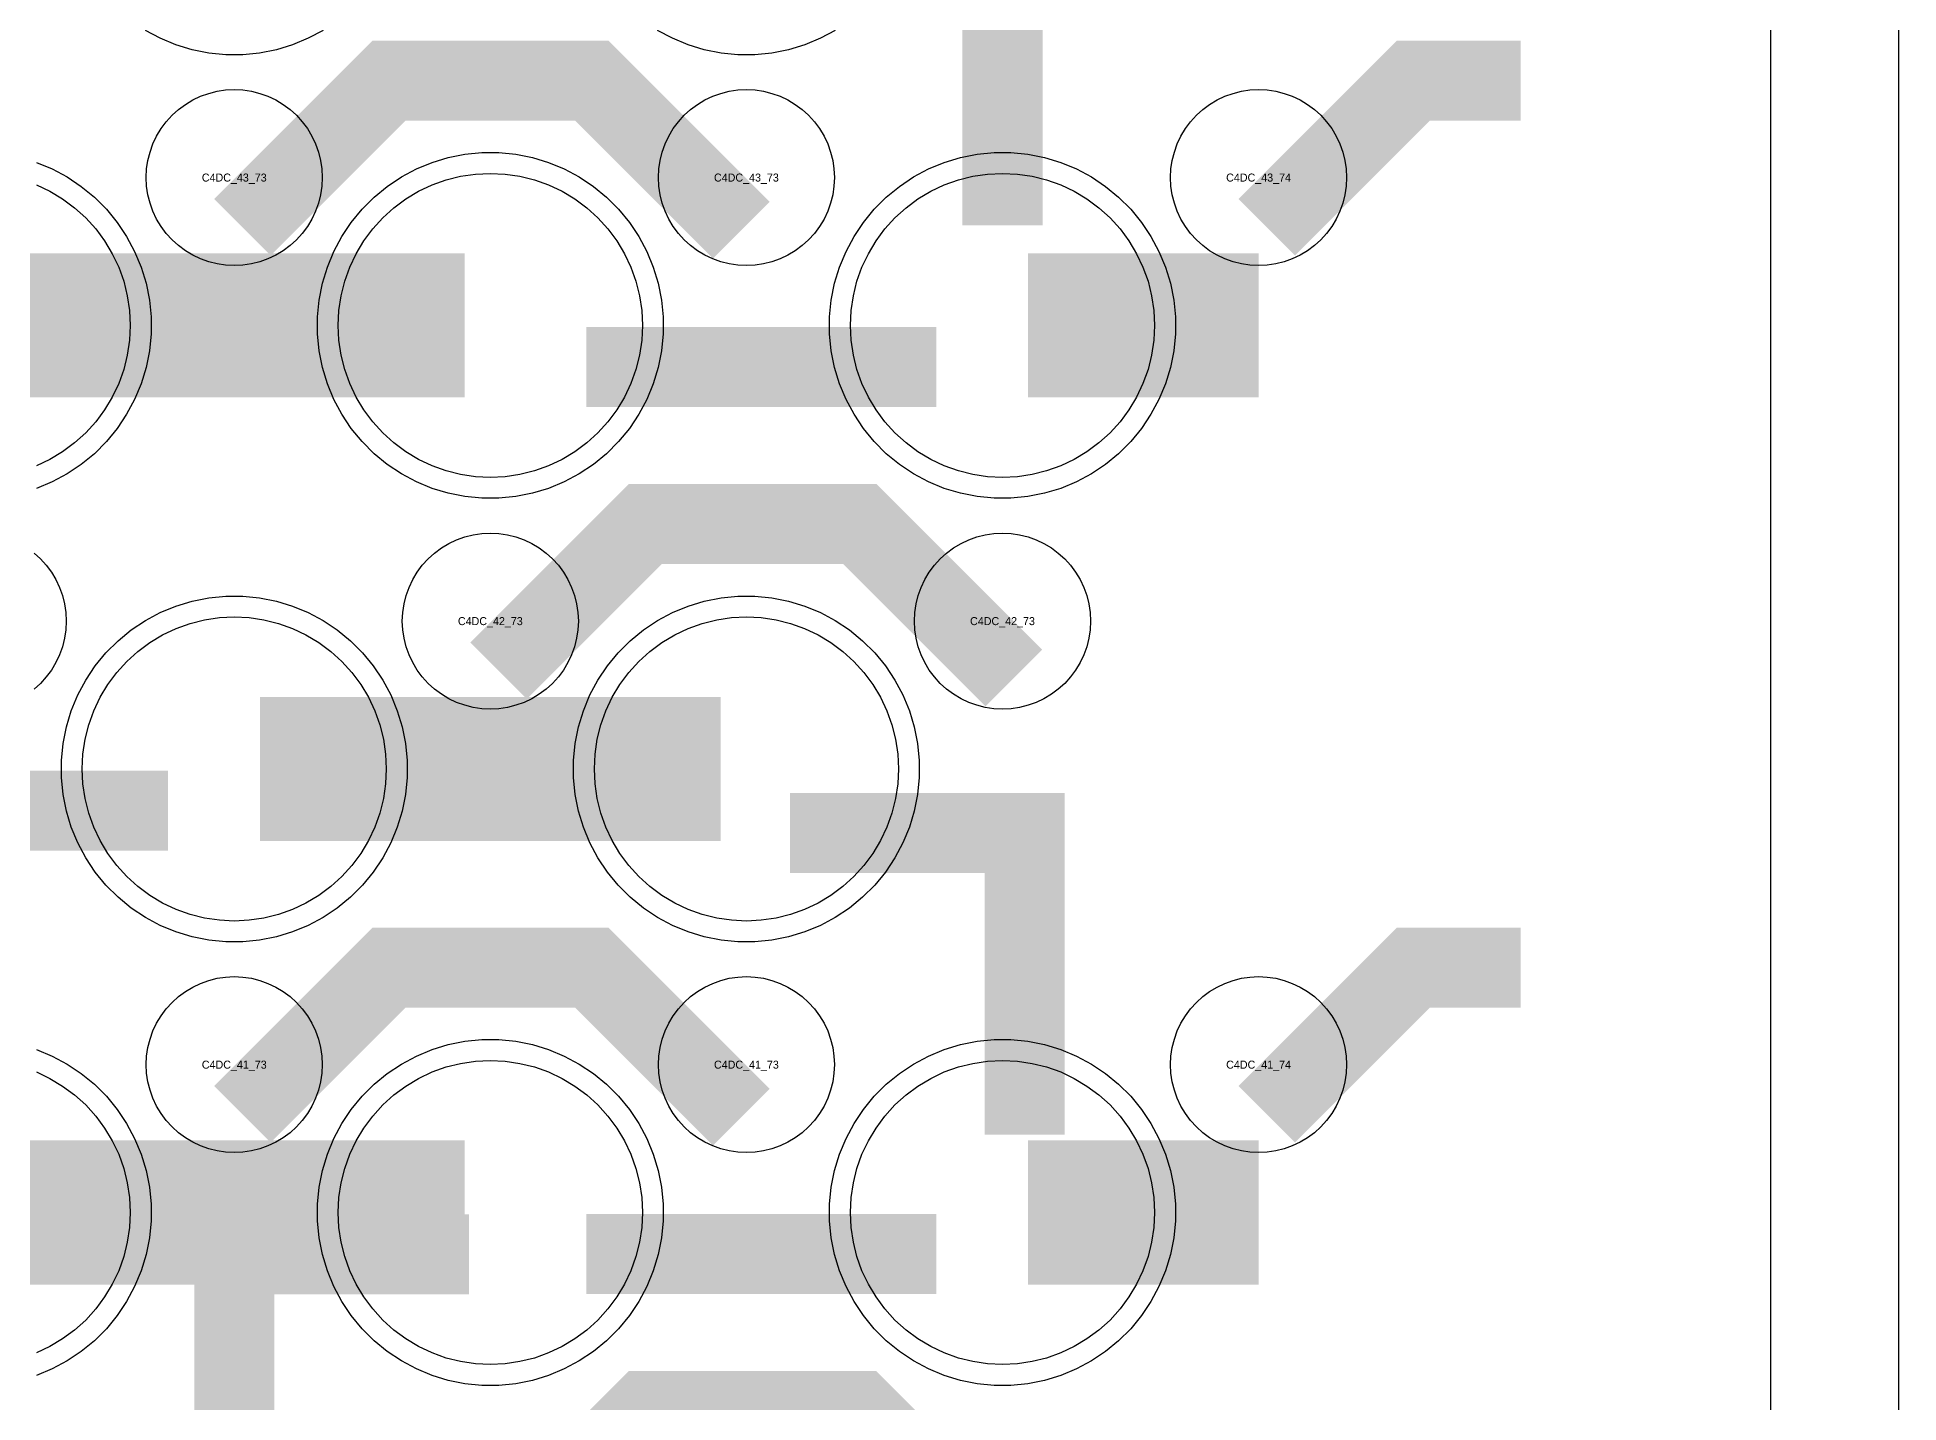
# Model space of a CAD drawing. Extents: x -11880 to 11880, y -14992 to 14992.
# Drawn here: x 11298 to 11880, y -9218 to -8791 of the extents above; entities that cross this region are included whole.
import ezdxf
from ezdxf.enums import TextEntityAlignment as Align

# ---------------------------------------------------------------- set-up
doc = ezdxf.new("R2010")
doc.units = 0
doc.header["$MEASUREMENT"] = 0
for name, color, linetype in [('GDS_775_DT_237', 138, 'CONTINUOUS'), ('OUTLINE', 30, 'CONTINUOUS'), ('RDL1_FS', 34, 'CONTINUOUS'), ('RDL_BS', 160, 'CONTINUOUS')]:
    doc.layers.add(name, color=color, linetype=linetype)

msp = doc.modelspace()

# ---------------------------------------------------------------- linework, layer by layer
at = {"layer": 'OUTLINE'}
for points in [[(-11880, -14992.5), (11880, -14992.5), (11880, 14992.5), (-11880, 14992.5)], [(-11840, -14952.5), (11840, -14952.5), (11840, 14952.5), (-11840, 14952.5)]]:
    msp.add_lwpolyline(points, close=True, dxfattribs=at)
at = {"layer": 'RDL1_FS', "color": 241, "true_color": 0xf7abae}
for points in [[(11298.181, -8837.418), (11302.395, -8839.41), (11306.395, -8841.808), (11310.14, -8844.586), (11313.594, -8847.716), (11316.724, -8851.17), (11319.502, -8854.915), (11321.9, -8858.915), (11323.892, -8863.129), (11325.464, -8867.519), (11326.596, -8872.042), (11327.28, -8876.653), (11327.509, -8881.31), (11327.28, -8885.967), (11326.596, -8890.578), (11325.464, -8895.101), (11323.892, -8899.491), (11321.9, -8903.705), (11319.502, -8907.705), (11316.724, -8911.45), (11313.594, -8914.904), (11310.14, -8918.034), (11306.395, -8920.812), (11302.395, -8923.21), (11298.181, -8925.202)], [(11298.181, -9114.543), (11302.395, -9116.535), (11306.395, -9118.933), (11310.14, -9121.711), (11313.594, -9124.841), (11316.724, -9128.295), (11319.502, -9132.04), (11321.9, -9136.04), (11323.892, -9140.254), (11325.464, -9144.644), (11326.596, -9149.167), (11327.28, -9153.778), (11327.509, -9158.435), (11327.28, -9163.092), (11326.596, -9167.703), (11325.464, -9172.226), (11323.892, -9176.616), (11321.9, -9180.83), (11319.502, -9184.83), (11316.724, -9188.575), (11313.594, -9192.029), (11310.14, -9195.159), (11306.395, -9197.937), (11302.395, -9200.335), (11298.181, -9202.327)]]:
    msp.add_lwpolyline(points, dxfattribs=at)
for points in [[(11440, -8928.819), (11435.343, -8928.59), (11430.732, -8927.906), (11426.209, -8926.774), (11421.819, -8925.202), (11417.605, -8923.21), (11413.605, -8920.812), (11409.86, -8918.034), (11406.406, -8914.904), (11403.276, -8911.45), (11400.498, -8907.705), (11398.1, -8903.705), (11396.108, -8899.491), (11394.536, -8895.101), (11393.404, -8890.578), (11392.72, -8885.967), (11392.491, -8881.31), (11392.72, -8876.653), (11393.404, -8872.042), (11394.536, -8867.519), (11396.108, -8863.129), (11398.1, -8858.915), (11400.498, -8854.915), (11403.276, -8851.17), (11406.406, -8847.716), (11409.86, -8844.586), (11413.605, -8841.808), (11417.605, -8839.41), (11421.819, -8837.418), (11426.209, -8835.846), (11430.732, -8834.714), (11435.343, -8834.03), (11440, -8833.801), (11444.657, -8834.03), (11449.268, -8834.714), (11453.791, -8835.846), (11458.181, -8837.418), (11462.395, -8839.41), (11466.395, -8841.808), (11470.14, -8844.586), (11473.594, -8847.716), (11476.724, -8851.17), (11479.502, -8854.915), (11481.9, -8858.915), (11483.892, -8863.129), (11485.464, -8867.519), (11486.596, -8872.042), (11487.28, -8876.653), (11487.509, -8881.31), (11487.28, -8885.967), (11486.596, -8890.578), (11485.464, -8895.101), (11483.892, -8899.491), (11481.9, -8903.705), (11479.502, -8907.705), (11476.724, -8911.45), (11473.594, -8914.904), (11470.14, -8918.034), (11466.395, -8920.812), (11462.395, -8923.21), (11458.181, -8925.202), (11453.791, -8926.774), (11449.268, -8927.906), (11444.657, -8928.59)], [(11600, -8928.819), (11595.343, -8928.59), (11590.732, -8927.906), (11586.209, -8926.774), (11581.819, -8925.202), (11577.605, -8923.21), (11573.605, -8920.812), (11569.86, -8918.034), (11566.406, -8914.904), (11563.276, -8911.45), (11560.498, -8907.705), (11558.1, -8903.705), (11556.108, -8899.491), (11554.536, -8895.101), (11553.404, -8890.578), (11552.72, -8885.967), (11552.491, -8881.31), (11552.72, -8876.653), (11553.404, -8872.042), (11554.536, -8867.519), (11556.108, -8863.129), (11558.1, -8858.915), (11560.498, -8854.915), (11563.276, -8851.17), (11566.406, -8847.716), (11569.86, -8844.586), (11573.605, -8841.808), (11577.605, -8839.41), (11581.819, -8837.418), (11586.209, -8835.846), (11590.732, -8834.714), (11595.343, -8834.03), (11600, -8833.801), (11604.657, -8834.03), (11609.268, -8834.714), (11613.791, -8835.846), (11618.181, -8837.418), (11622.395, -8839.41), (11626.395, -8841.808), (11630.14, -8844.586), (11633.594, -8847.716), (11636.724, -8851.17), (11639.502, -8854.915), (11641.9, -8858.915), (11643.892, -8863.129), (11645.464, -8867.519), (11646.596, -8872.042), (11647.28, -8876.653), (11647.509, -8881.31), (11647.28, -8885.967), (11646.596, -8890.578), (11645.464, -8895.101), (11643.892, -8899.491), (11641.9, -8903.705), (11639.502, -8907.705), (11636.724, -8911.45), (11633.594, -8914.904), (11630.14, -8918.034), (11626.395, -8920.812), (11622.395, -8923.21), (11618.181, -8925.202), (11613.791, -8926.774), (11609.268, -8927.906), (11604.657, -8928.59)], [(11360, -9067.384), (11355.343, -9067.155), (11350.732, -9066.471), (11346.209, -9065.339), (11341.819, -9063.767), (11337.605, -9061.775), (11333.605, -9059.377), (11329.86, -9056.599), (11326.406, -9053.469), (11323.276, -9050.015), (11320.498, -9046.27), (11318.1, -9042.27), (11316.108, -9038.056), (11314.536, -9033.666), (11313.404, -9029.143), (11312.72, -9024.532), (11312.491, -9019.875), (11312.72, -9015.218), (11313.404, -9010.607), (11314.536, -9006.084), (11316.108, -9001.694), (11318.1, -8997.48), (11320.498, -8993.48), (11323.276, -8989.735), (11326.406, -8986.281), (11329.86, -8983.151), (11333.605, -8980.373), (11337.605, -8977.975), (11341.819, -8975.983), (11346.209, -8974.411), (11350.732, -8973.279), (11355.343, -8972.595), (11360, -8972.366), (11364.657, -8972.595), (11369.268, -8973.279), (11373.791, -8974.411), (11378.181, -8975.983), (11382.395, -8977.975), (11386.395, -8980.373), (11390.14, -8983.151), (11393.594, -8986.281), (11396.724, -8989.735), (11399.502, -8993.48), (11401.9, -8997.48), (11403.892, -9001.694), (11405.464, -9006.084), (11406.596, -9010.607), (11407.28, -9015.218), (11407.509, -9019.875), (11407.28, -9024.532), (11406.596, -9029.143), (11405.464, -9033.666), (11403.892, -9038.056), (11401.9, -9042.27), (11399.502, -9046.27), (11396.724, -9050.015), (11393.594, -9053.469), (11390.14, -9056.599), (11386.395, -9059.377), (11382.395, -9061.775), (11378.181, -9063.767), (11373.791, -9065.339), (11369.268, -9066.471), (11364.657, -9067.155)], [(11520, -9067.384), (11515.343, -9067.155), (11510.732, -9066.471), (11506.209, -9065.339), (11501.819, -9063.767), (11497.605, -9061.775), (11493.605, -9059.377), (11489.86, -9056.599), (11486.406, -9053.469), (11483.276, -9050.015), (11480.498, -9046.27), (11478.1, -9042.27), (11476.108, -9038.056), (11474.536, -9033.666), (11473.404, -9029.143), (11472.72, -9024.532), (11472.491, -9019.875), (11472.72, -9015.218), (11473.404, -9010.607), (11474.536, -9006.084), (11476.108, -9001.694), (11478.1, -8997.48), (11480.498, -8993.48), (11483.276, -8989.735), (11486.406, -8986.281), (11489.86, -8983.151), (11493.605, -8980.373), (11497.605, -8977.975), (11501.819, -8975.983), (11506.209, -8974.411), (11510.732, -8973.279), (11515.343, -8972.595), (11520, -8972.366), (11524.657, -8972.595), (11529.268, -8973.279), (11533.791, -8974.411), (11538.181, -8975.983), (11542.395, -8977.975), (11546.395, -8980.373), (11550.14, -8983.151), (11553.594, -8986.281), (11556.724, -8989.735), (11559.502, -8993.48), (11561.9, -8997.48), (11563.892, -9001.694), (11565.464, -9006.084), (11566.596, -9010.607), (11567.28, -9015.218), (11567.509, -9019.875), (11567.28, -9024.532), (11566.596, -9029.143), (11565.464, -9033.666), (11563.892, -9038.056), (11561.9, -9042.27), (11559.502, -9046.27), (11556.724, -9050.015), (11553.594, -9053.469), (11550.14, -9056.599), (11546.395, -9059.377), (11542.395, -9061.775), (11538.181, -9063.767), (11533.791, -9065.339), (11529.268, -9066.471), (11524.657, -9067.155)], [(11440, -9205.944), (11435.343, -9205.715), (11430.732, -9205.031), (11426.209, -9203.899), (11421.819, -9202.327), (11417.605, -9200.335), (11413.605, -9197.937), (11409.86, -9195.159), (11406.406, -9192.029), (11403.276, -9188.575), (11400.498, -9184.83), (11398.1, -9180.83), (11396.108, -9176.616), (11394.536, -9172.226), (11393.404, -9167.703), (11392.72, -9163.092), (11392.491, -9158.435), (11392.72, -9153.778), (11393.404, -9149.167), (11394.536, -9144.644), (11396.108, -9140.254), (11398.1, -9136.04), (11400.498, -9132.04), (11403.276, -9128.295), (11406.406, -9124.841), (11409.86, -9121.711), (11413.605, -9118.933), (11417.605, -9116.535), (11421.819, -9114.543), (11426.209, -9112.971), (11430.732, -9111.839), (11435.343, -9111.155), (11440, -9110.926), (11444.657, -9111.155), (11449.268, -9111.839), (11453.791, -9112.971), (11458.181, -9114.543), (11462.395, -9116.535), (11466.395, -9118.933), (11470.14, -9121.711), (11473.594, -9124.841), (11476.724, -9128.295), (11479.502, -9132.04), (11481.9, -9136.04), (11483.892, -9140.254), (11485.464, -9144.644), (11486.596, -9149.167), (11487.28, -9153.778), (11487.509, -9158.435), (11487.28, -9163.092), (11486.596, -9167.703), (11485.464, -9172.226), (11483.892, -9176.616), (11481.9, -9180.83), (11479.502, -9184.83), (11476.724, -9188.575), (11473.594, -9192.029), (11470.14, -9195.159), (11466.395, -9197.937), (11462.395, -9200.335), (11458.181, -9202.327), (11453.791, -9203.899), (11449.268, -9205.031), (11444.657, -9205.715)], [(11600, -9205.944), (11595.343, -9205.715), (11590.732, -9205.031), (11586.209, -9203.899), (11581.819, -9202.327), (11577.605, -9200.335), (11573.605, -9197.937), (11569.86, -9195.159), (11566.406, -9192.029), (11563.276, -9188.575), (11560.498, -9184.83), (11558.1, -9180.83), (11556.108, -9176.616), (11554.536, -9172.226), (11553.404, -9167.703), (11552.72, -9163.092), (11552.491, -9158.435), (11552.72, -9153.778), (11553.404, -9149.167), (11554.536, -9144.644), (11556.108, -9140.254), (11558.1, -9136.04), (11560.498, -9132.04), (11563.276, -9128.295), (11566.406, -9124.841), (11569.86, -9121.711), (11573.605, -9118.933), (11577.605, -9116.535), (11581.819, -9114.543), (11586.209, -9112.971), (11590.732, -9111.839), (11595.343, -9111.155), (11600, -9110.926), (11604.657, -9111.155), (11609.268, -9111.839), (11613.791, -9112.971), (11618.181, -9114.543), (11622.395, -9116.535), (11626.395, -9118.933), (11630.14, -9121.711), (11633.594, -9124.841), (11636.724, -9128.295), (11639.502, -9132.04), (11641.9, -9136.04), (11643.892, -9140.254), (11645.464, -9144.644), (11646.596, -9149.167), (11647.28, -9153.778), (11647.509, -9158.435), (11647.28, -9163.092), (11646.596, -9167.703), (11645.464, -9172.226), (11643.892, -9176.616), (11641.9, -9180.83), (11639.502, -9184.83), (11636.724, -9188.575), (11633.594, -9192.029), (11630.14, -9195.159), (11626.395, -9197.937), (11622.395, -9200.335), (11618.181, -9202.327), (11613.791, -9203.899), (11609.268, -9205.031), (11604.657, -9205.715)]]:
    msp.add_lwpolyline(points, close=True, dxfattribs=at)
for points in [[(11288.002, -8881.31, 45, 45, 0), (11360.002, -8881.31, 45, 45, 0)], [(11360.002, -8881.31, 45, 45, 0), (11432.002, -8881.31, 45, 45, 0)], [(11608.002, -8881.31, 45, 45, 0), (11680.002, -8881.31, 45, 45, 0)], [(11368.002, -9019.875, 45, 45, 0), (11440.002, -9019.875, 45, 45, 0)], [(11440.002, -9019.875, 45, 45, 0), (11512.002, -9019.875, 45, 45, 0)], [(11288.002, -9158.435, 45, 45, 0), (11360.002, -9158.435, 45, 45, 0)], [(11360.002, -9158.435, 45, 45, 0), (11432.002, -9158.435, 45, 45, 0)], [(11608.002, -9158.435, 45, 45, 0), (11680.002, -9158.435, 45, 45, 0)]]:
    msp.add_lwpolyline(points, format="xyseb", dxfattribs=at)
at = {"layer": 'RDL_BS', "color": 241, "true_color": 0xf7abae}
for points in [[(11600, -8850.045, 25, 25, 0), (11600, -8743.268, 25, 25, 0)], [(11600, -8850.045, 25, 25, 0), (11600, -8743.268, 25, 25, 0)], [(11470.016, -8894.323, 25, 25, 0), (11579.281, -8894.323, 25, 25, 0)], [(11606.951, -9134.124, 25, 25, 0), (11606.951, -9027.347, 25, 25, 0)], [(11606.951, -9134.124, 25, 25, 0), (11606.951, -9027.347, 25, 25, 0)], [(11230.016, -9032.888, 25, 25, 0), (11339.281, -9032.888, 25, 25, 0)], [(11619.451, -9039.847, 25, 25, 0), (11533.618, -9039.847, 25, 25, 0)], [(11619.451, -9039.847, 25, 25, 0), (11554.784, -9039.847, 25, 25, 0)], [(11360, -9265.735, 25, 25, 0), (11360, -9158.958, 25, 25, 0)], [(11360, -9265.735, 25, 25, 0), (11360, -9158.958, 25, 25, 0)], [(11347.5, -9171.458, 25, 25, 0), (11412.167, -9171.458, 25, 25, 0)], [(11347.5, -9171.458, 25, 25, 0), (11433.333, -9171.458, 25, 25, 0)], [(11470.016, -9171.448, 25, 25, 0), (11579.281, -9171.448, 25, 25, 0)]]:
    msp.add_lwpolyline(points, format="xyseb", dxfattribs=at)
for points in [[(11387.777, -8789.128), (11383.115, -8791.62), (11378.205, -8793.651), (11373.165, -8795.182), (11367.938, -8796.228), (11362.644, -8796.745), (11357.356, -8796.745), (11352.062, -8796.228), (11346.835, -8795.182), (11341.795, -8793.651), (11336.885, -8791.62), (11332.223, -8789.128)], [(11547.777, -8789.128), (11543.115, -8791.62), (11538.205, -8793.651), (11533.165, -8795.182), (11527.938, -8796.228), (11522.644, -8796.745), (11517.356, -8796.745), (11512.062, -8796.228), (11506.835, -8795.182), (11501.795, -8793.651), (11496.885, -8791.62), (11492.223, -8789.128)], [(11298.205, -8830.404), (11303.115, -8832.435), (11307.777, -8834.927), (11312.191, -8837.874), (11316.292, -8841.236), (11320.074, -8845.018), (11323.436, -8849.119), (11326.383, -8853.533), (11328.875, -8858.195), (11330.906, -8863.105), (11332.437, -8868.145), (11333.483, -8873.372), (11334, -8878.666), (11334, -8883.954), (11333.483, -8889.248), (11332.437, -8894.475), (11330.906, -8899.515), (11328.875, -8904.425), (11326.383, -8909.087), (11323.436, -8913.501), (11320.074, -8917.602), (11316.292, -8921.384), (11312.191, -8924.746), (11307.777, -8927.693), (11303.115, -8930.185), (11298.205, -8932.216)], [(11298.205, -9107.529), (11303.115, -9109.56), (11307.777, -9112.052), (11312.191, -9114.999), (11316.292, -9118.361), (11320.074, -9122.143), (11323.436, -9126.244), (11326.383, -9130.658), (11328.875, -9135.32), (11330.906, -9140.23), (11332.437, -9145.27), (11333.483, -9150.497), (11334, -9155.791), (11334, -9161.079), (11333.483, -9166.373), (11332.437, -9171.6), (11330.906, -9176.64), (11328.875, -9181.55), (11326.383, -9186.212), (11323.436, -9190.626), (11320.074, -9194.727), (11316.292, -9198.509), (11312.191, -9201.871), (11307.777, -9204.818), (11303.115, -9207.31), (11298.205, -9209.341)]]:
    msp.add_lwpolyline(points, dxfattribs=at)
at = {"layer": 'RDL_BS'}
for points in [[(11362.562, -8850.624, 25, 25, 0), (11408.377, -8804.809, 25, 25, 0), (11441.93, -8804.809, 25, 25, 0)], [(11518.401, -8851.523, 25, 25, 0), (11471.687, -8804.809, 25, 25, 0), (11441.929, -8804.809, 25, 25, 0)], [(11682.562, -8850.624, 25, 25, 0), (11728.377, -8804.809, 25, 25, 0), (11761.93, -8804.809, 25, 25, 0)], [(11442.562, -8989.189, 25, 25, 0), (11488.377, -8943.374, 25, 25, 0), (11521.93, -8943.374, 25, 25, 0)], [(11603.555, -8991.494, 25, 25, 0), (11555.435, -8943.374, 25, 25, 0), (11521.838, -8943.374, 25, 25, 0)], [(11362.562, -9127.749, 25, 25, 0), (11408.377, -9081.934, 25, 25, 0), (11441.93, -9081.934, 25, 25, 0)], [(11518.401, -9128.648, 25, 25, 0), (11471.687, -9081.934, 25, 25, 0), (11441.929, -9081.934, 25, 25, 0)], [(11682.562, -9127.749, 25, 25, 0), (11728.377, -9081.934, 25, 25, 0), (11761.93, -9081.934, 25, 25, 0)], [(11442.562, -9266.314, 25, 25, 0), (11488.377, -9220.499, 25, 25, 0), (11521.93, -9220.499, 25, 25, 0)], [(11603.555, -9268.619, 25, 25, 0), (11555.435, -9220.499, 25, 25, 0), (11521.838, -9220.499, 25, 25, 0)]]:
    msp.add_lwpolyline(points, format="xyseb", dxfattribs=at)
for points in [[(11360, -8862.616), (11357.307, -8862.484), (11354.635, -8862.088), (11352.016, -8861.431), (11349.481, -8860.524), (11347.044, -8859.372), (11344.72, -8857.979), (11342.557, -8856.376), (11340.558, -8854.564), (11338.746, -8852.565), (11337.143, -8850.402), (11335.75, -8848.078), (11334.598, -8845.641), (11333.691, -8843.106), (11333.034, -8840.487), (11332.638, -8837.815), (11332.506, -8835.122), (11332.638, -8832.429), (11333.034, -8829.757), (11333.691, -8827.138), (11334.598, -8824.603), (11335.75, -8822.166), (11337.143, -8819.842), (11338.746, -8817.679), (11340.558, -8815.68), (11342.557, -8813.868), (11344.72, -8812.265), (11347.044, -8810.872), (11349.481, -8809.72), (11352.016, -8808.813), (11354.635, -8808.156), (11357.307, -8807.76), (11360, -8807.628), (11362.693, -8807.76), (11365.365, -8808.156), (11367.984, -8808.813), (11370.519, -8809.72), (11372.956, -8810.872), (11375.28, -8812.265), (11377.443, -8813.868), (11379.442, -8815.68), (11381.254, -8817.679), (11382.857, -8819.842), (11384.25, -8822.166), (11385.402, -8824.603), (11386.309, -8827.138), (11386.966, -8829.757), (11387.362, -8832.429), (11387.494, -8835.122), (11387.362, -8837.815), (11386.966, -8840.487), (11386.309, -8843.106), (11385.402, -8845.641), (11384.25, -8848.078), (11382.857, -8850.402), (11381.254, -8852.565), (11379.442, -8854.564), (11377.443, -8856.376), (11375.28, -8857.979), (11372.956, -8859.372), (11370.519, -8860.524), (11367.984, -8861.431), (11365.365, -8862.088), (11362.693, -8862.484)], [(11520, -8862.616), (11517.307, -8862.484), (11514.635, -8862.088), (11512.016, -8861.431), (11509.481, -8860.524), (11507.044, -8859.372), (11504.72, -8857.979), (11502.557, -8856.376), (11500.558, -8854.564), (11498.746, -8852.565), (11497.143, -8850.402), (11495.75, -8848.078), (11494.598, -8845.641), (11493.691, -8843.106), (11493.034, -8840.487), (11492.638, -8837.815), (11492.506, -8835.122), (11492.638, -8832.429), (11493.034, -8829.757), (11493.691, -8827.138), (11494.598, -8824.603), (11495.75, -8822.166), (11497.143, -8819.842), (11498.746, -8817.679), (11500.558, -8815.68), (11502.557, -8813.868), (11504.72, -8812.265), (11507.044, -8810.872), (11509.481, -8809.72), (11512.016, -8808.813), (11514.635, -8808.156), (11517.307, -8807.76), (11520, -8807.628), (11522.693, -8807.76), (11525.365, -8808.156), (11527.984, -8808.813), (11530.519, -8809.72), (11532.956, -8810.872), (11535.28, -8812.265), (11537.443, -8813.868), (11539.442, -8815.68), (11541.254, -8817.679), (11542.857, -8819.842), (11544.25, -8822.166), (11545.402, -8824.603), (11546.309, -8827.138), (11546.966, -8829.757), (11547.362, -8832.429), (11547.494, -8835.122), (11547.362, -8837.815), (11546.966, -8840.487), (11546.309, -8843.106), (11545.402, -8845.641), (11544.25, -8848.078), (11542.857, -8850.402), (11541.254, -8852.565), (11539.442, -8854.564), (11537.443, -8856.376), (11535.28, -8857.979), (11532.956, -8859.372), (11530.519, -8860.524), (11527.984, -8861.431), (11525.365, -8862.088), (11522.693, -8862.484)], [(11680, -8862.616), (11677.307, -8862.484), (11674.635, -8862.088), (11672.016, -8861.431), (11669.481, -8860.524), (11667.044, -8859.372), (11664.72, -8857.979), (11662.557, -8856.376), (11660.558, -8854.564), (11658.746, -8852.565), (11657.143, -8850.402), (11655.75, -8848.078), (11654.598, -8845.641), (11653.691, -8843.106), (11653.034, -8840.487), (11652.638, -8837.815), (11652.506, -8835.122), (11652.638, -8832.429), (11653.034, -8829.757), (11653.691, -8827.138), (11654.598, -8824.603), (11655.75, -8822.166), (11657.143, -8819.842), (11658.746, -8817.679), (11660.558, -8815.68), (11662.557, -8813.868), (11664.72, -8812.265), (11667.044, -8810.872), (11669.481, -8809.72), (11672.016, -8808.813), (11674.635, -8808.156), (11677.307, -8807.76), (11680, -8807.628), (11682.693, -8807.76), (11685.365, -8808.156), (11687.984, -8808.813), (11690.519, -8809.72), (11692.956, -8810.872), (11695.28, -8812.265), (11697.443, -8813.868), (11699.442, -8815.68), (11701.254, -8817.679), (11702.857, -8819.842), (11704.25, -8822.166), (11705.402, -8824.603), (11706.309, -8827.138), (11706.966, -8829.757), (11707.362, -8832.429), (11707.494, -8835.122), (11707.362, -8837.815), (11706.966, -8840.487), (11706.309, -8843.106), (11705.402, -8845.641), (11704.25, -8848.078), (11702.857, -8850.402), (11701.254, -8852.565), (11699.442, -8854.564), (11697.443, -8856.376), (11695.28, -8857.979), (11692.956, -8859.372), (11690.519, -8860.524), (11687.984, -8861.431), (11685.365, -8862.088), (11682.693, -8862.484)], [(11440, -9001.181), (11437.307, -9001.049), (11434.635, -9000.653), (11432.016, -8999.996), (11429.481, -8999.089), (11427.044, -8997.937), (11424.72, -8996.544), (11422.557, -8994.941), (11420.558, -8993.129), (11418.746, -8991.13), (11417.143, -8988.967), (11415.75, -8986.643), (11414.598, -8984.206), (11413.691, -8981.671), (11413.034, -8979.052), (11412.638, -8976.38), (11412.506, -8973.687), (11412.638, -8970.994), (11413.034, -8968.322), (11413.691, -8965.703), (11414.598, -8963.168), (11415.75, -8960.731), (11417.143, -8958.407), (11418.746, -8956.244), (11420.558, -8954.245), (11422.557, -8952.433), (11424.72, -8950.83), (11427.044, -8949.437), (11429.481, -8948.285), (11432.016, -8947.378), (11434.635, -8946.721), (11437.307, -8946.325), (11440, -8946.193), (11442.693, -8946.325), (11445.365, -8946.721), (11447.984, -8947.378), (11450.519, -8948.285), (11452.956, -8949.437), (11455.28, -8950.83), (11457.443, -8952.433), (11459.442, -8954.245), (11461.254, -8956.244), (11462.857, -8958.407), (11464.25, -8960.731), (11465.402, -8963.168), (11466.309, -8965.703), (11466.966, -8968.322), (11467.362, -8970.994), (11467.494, -8973.687), (11467.362, -8976.38), (11466.966, -8979.052), (11466.309, -8981.671), (11465.402, -8984.206), (11464.25, -8986.643), (11462.857, -8988.967), (11461.254, -8991.13), (11459.442, -8993.129), (11457.443, -8994.941), (11455.28, -8996.544), (11452.956, -8997.937), (11450.519, -8999.089), (11447.984, -8999.996), (11445.365, -9000.653), (11442.693, -9001.049)], [(11600, -9001.181), (11597.307, -9001.049), (11594.635, -9000.653), (11592.016, -8999.996), (11589.481, -8999.089), (11587.044, -8997.937), (11584.72, -8996.544), (11582.557, -8994.941), (11580.558, -8993.129), (11578.746, -8991.13), (11577.143, -8988.967), (11575.75, -8986.643), (11574.598, -8984.206), (11573.691, -8981.671), (11573.034, -8979.052), (11572.638, -8976.38), (11572.506, -8973.687), (11572.638, -8970.994), (11573.034, -8968.322), (11573.691, -8965.703), (11574.598, -8963.168), (11575.75, -8960.731), (11577.143, -8958.407), (11578.746, -8956.244), (11580.558, -8954.245), (11582.557, -8952.433), (11584.72, -8950.83), (11587.044, -8949.437), (11589.481, -8948.285), (11592.016, -8947.378), (11594.635, -8946.721), (11597.307, -8946.325), (11600, -8946.193), (11602.693, -8946.325), (11605.365, -8946.721), (11607.984, -8947.378), (11610.519, -8948.285), (11612.956, -8949.437), (11615.28, -8950.83), (11617.443, -8952.433), (11619.442, -8954.245), (11621.254, -8956.244), (11622.857, -8958.407), (11624.25, -8960.731), (11625.402, -8963.168), (11626.309, -8965.703), (11626.966, -8968.322), (11627.362, -8970.994), (11627.494, -8973.687), (11627.362, -8976.38), (11626.966, -8979.052), (11626.309, -8981.671), (11625.402, -8984.206), (11624.25, -8986.643), (11622.857, -8988.967), (11621.254, -8991.13), (11619.442, -8993.129), (11617.443, -8994.941), (11615.28, -8996.544), (11612.956, -8997.937), (11610.519, -8999.089), (11607.984, -8999.996), (11605.365, -9000.653), (11602.693, -9001.049)], [(11360, -9139.741), (11357.307, -9139.609), (11354.635, -9139.213), (11352.016, -9138.556), (11349.481, -9137.649), (11347.044, -9136.497), (11344.72, -9135.104), (11342.557, -9133.501), (11340.558, -9131.689), (11338.746, -9129.69), (11337.143, -9127.527), (11335.75, -9125.203), (11334.598, -9122.766), (11333.691, -9120.231), (11333.034, -9117.612), (11332.638, -9114.94), (11332.506, -9112.247), (11332.638, -9109.554), (11333.034, -9106.882), (11333.691, -9104.263), (11334.598, -9101.728), (11335.75, -9099.291), (11337.143, -9096.967), (11338.746, -9094.804), (11340.558, -9092.805), (11342.557, -9090.993), (11344.72, -9089.39), (11347.044, -9087.997), (11349.481, -9086.845), (11352.016, -9085.938), (11354.635, -9085.281), (11357.307, -9084.885), (11360, -9084.753), (11362.693, -9084.885), (11365.365, -9085.281), (11367.984, -9085.938), (11370.519, -9086.845), (11372.956, -9087.997), (11375.28, -9089.39), (11377.443, -9090.993), (11379.442, -9092.805), (11381.254, -9094.804), (11382.857, -9096.967), (11384.25, -9099.291), (11385.402, -9101.728), (11386.309, -9104.263), (11386.966, -9106.882), (11387.362, -9109.554), (11387.494, -9112.247), (11387.362, -9114.94), (11386.966, -9117.612), (11386.309, -9120.231), (11385.402, -9122.766), (11384.25, -9125.203), (11382.857, -9127.527), (11381.254, -9129.69), (11379.442, -9131.689), (11377.443, -9133.501), (11375.28, -9135.104), (11372.956, -9136.497), (11370.519, -9137.649), (11367.984, -9138.556), (11365.365, -9139.213), (11362.693, -9139.609)], [(11520, -9139.741), (11517.307, -9139.609), (11514.635, -9139.213), (11512.016, -9138.556), (11509.481, -9137.649), (11507.044, -9136.497), (11504.72, -9135.104), (11502.557, -9133.501), (11500.558, -9131.689), (11498.746, -9129.69), (11497.143, -9127.527), (11495.75, -9125.203), (11494.598, -9122.766), (11493.691, -9120.231), (11493.034, -9117.612), (11492.638, -9114.94), (11492.506, -9112.247), (11492.638, -9109.554), (11493.034, -9106.882), (11493.691, -9104.263), (11494.598, -9101.728), (11495.75, -9099.291), (11497.143, -9096.967), (11498.746, -9094.804), (11500.558, -9092.805), (11502.557, -9090.993), (11504.72, -9089.39), (11507.044, -9087.997), (11509.481, -9086.845), (11512.016, -9085.938), (11514.635, -9085.281), (11517.307, -9084.885), (11520, -9084.753), (11522.693, -9084.885), (11525.365, -9085.281), (11527.984, -9085.938), (11530.519, -9086.845), (11532.956, -9087.997), (11535.28, -9089.39), (11537.443, -9090.993), (11539.442, -9092.805), (11541.254, -9094.804), (11542.857, -9096.967), (11544.25, -9099.291), (11545.402, -9101.728), (11546.309, -9104.263), (11546.966, -9106.882), (11547.362, -9109.554), (11547.494, -9112.247), (11547.362, -9114.94), (11546.966, -9117.612), (11546.309, -9120.231), (11545.402, -9122.766), (11544.25, -9125.203), (11542.857, -9127.527), (11541.254, -9129.69), (11539.442, -9131.689), (11537.443, -9133.501), (11535.28, -9135.104), (11532.956, -9136.497), (11530.519, -9137.649), (11527.984, -9138.556), (11525.365, -9139.213), (11522.693, -9139.609)], [(11680, -9139.741), (11677.307, -9139.609), (11674.635, -9139.213), (11672.016, -9138.556), (11669.481, -9137.649), (11667.044, -9136.497), (11664.72, -9135.104), (11662.557, -9133.501), (11660.558, -9131.689), (11658.746, -9129.69), (11657.143, -9127.527), (11655.75, -9125.203), (11654.598, -9122.766), (11653.691, -9120.231), (11653.034, -9117.612), (11652.638, -9114.94), (11652.506, -9112.247), (11652.638, -9109.554), (11653.034, -9106.882), (11653.691, -9104.263), (11654.598, -9101.728), (11655.75, -9099.291), (11657.143, -9096.967), (11658.746, -9094.804), (11660.558, -9092.805), (11662.557, -9090.993), (11664.72, -9089.39), (11667.044, -9087.997), (11669.481, -9086.845), (11672.016, -9085.938), (11674.635, -9085.281), (11677.307, -9084.885), (11680, -9084.753), (11682.693, -9084.885), (11685.365, -9085.281), (11687.984, -9085.938), (11690.519, -9086.845), (11692.956, -9087.997), (11695.28, -9089.39), (11697.443, -9090.993), (11699.442, -9092.805), (11701.254, -9094.804), (11702.857, -9096.967), (11704.25, -9099.291), (11705.402, -9101.728), (11706.309, -9104.263), (11706.966, -9106.882), (11707.362, -9109.554), (11707.494, -9112.247), (11707.362, -9114.94), (11706.966, -9117.612), (11706.309, -9120.231), (11705.402, -9122.766), (11704.25, -9125.203), (11702.857, -9127.527), (11701.254, -9129.69), (11699.442, -9131.689), (11697.443, -9133.501), (11695.28, -9135.104), (11692.956, -9136.497), (11690.519, -9137.649), (11687.984, -9138.556), (11685.365, -9139.213), (11682.693, -9139.609)]]:
    msp.add_lwpolyline(points, close=True, dxfattribs=at)
at = {"layer": 'RDL_BS', "color": 241, "true_color": 0xf7abae}
for points in [[(11437.356, -8935.31), (11432.062, -8934.793), (11426.835, -8933.747), (11421.795, -8932.216), (11416.885, -8930.185), (11412.223, -8927.693), (11407.809, -8924.746), (11403.708, -8921.384), (11399.926, -8917.602), (11396.564, -8913.501), (11393.617, -8909.087), (11391.125, -8904.425), (11389.094, -8899.515), (11387.563, -8894.475), (11386.517, -8889.248), (11386, -8883.954), (11386, -8878.666), (11386.517, -8873.372), (11387.563, -8868.145), (11389.094, -8863.105), (11391.125, -8858.195), (11393.617, -8853.533), (11396.564, -8849.119), (11399.926, -8845.018), (11403.708, -8841.236), (11407.809, -8837.874), (11412.223, -8834.927), (11416.885, -8832.435), (11421.795, -8830.404), (11426.835, -8828.873), (11432.062, -8827.827), (11437.356, -8827.31), (11442.644, -8827.31), (11447.938, -8827.827), (11453.165, -8828.873), (11458.205, -8830.404), (11463.115, -8832.435), (11467.777, -8834.927), (11472.191, -8837.874), (11476.292, -8841.236), (11480.074, -8845.018), (11483.436, -8849.119), (11486.383, -8853.533), (11488.875, -8858.195), (11490.906, -8863.105), (11492.437, -8868.145), (11493.483, -8873.372), (11494, -8878.666), (11494, -8883.954), (11493.483, -8889.248), (11492.437, -8894.475), (11490.906, -8899.515), (11488.875, -8904.425), (11486.383, -8909.087), (11483.436, -8913.501), (11480.074, -8917.602), (11476.292, -8921.384), (11472.191, -8924.746), (11467.777, -8927.693), (11463.115, -8930.185), (11458.205, -8932.216), (11453.165, -8933.747), (11447.938, -8934.793), (11442.644, -8935.31)], [(11597.356, -8935.31), (11592.062, -8934.793), (11586.835, -8933.747), (11581.795, -8932.216), (11576.885, -8930.185), (11572.223, -8927.693), (11567.809, -8924.746), (11563.708, -8921.384), (11559.926, -8917.602), (11556.564, -8913.501), (11553.617, -8909.087), (11551.125, -8904.425), (11549.094, -8899.515), (11547.563, -8894.475), (11546.517, -8889.248), (11546, -8883.954), (11546, -8878.666), (11546.517, -8873.372), (11547.563, -8868.145), (11549.094, -8863.105), (11551.125, -8858.195), (11553.617, -8853.533), (11556.564, -8849.119), (11559.926, -8845.018), (11563.708, -8841.236), (11567.809, -8837.874), (11572.223, -8834.927), (11576.885, -8832.435), (11581.795, -8830.404), (11586.835, -8828.873), (11592.062, -8827.827), (11597.356, -8827.31), (11602.644, -8827.31), (11607.938, -8827.827), (11613.165, -8828.873), (11618.205, -8830.404), (11623.115, -8832.435), (11627.777, -8834.927), (11632.191, -8837.874), (11636.292, -8841.236), (11640.074, -8845.018), (11643.436, -8849.119), (11646.383, -8853.533), (11648.875, -8858.195), (11650.906, -8863.105), (11652.437, -8868.145), (11653.483, -8873.372), (11654, -8878.666), (11654, -8883.954), (11653.483, -8889.248), (11652.437, -8894.475), (11650.906, -8899.515), (11648.875, -8904.425), (11646.383, -8909.087), (11643.436, -8913.501), (11640.074, -8917.602), (11636.292, -8921.384), (11632.191, -8924.746), (11627.777, -8927.693), (11623.115, -8930.185), (11618.205, -8932.216), (11613.165, -8933.747), (11607.938, -8934.793), (11602.644, -8935.31)], [(11357.356, -9073.875), (11352.062, -9073.358), (11346.835, -9072.312), (11341.795, -9070.781), (11336.885, -9068.75), (11332.223, -9066.258), (11327.809, -9063.311), (11323.708, -9059.949), (11319.926, -9056.167), (11316.564, -9052.066), (11313.617, -9047.652), (11311.125, -9042.99), (11309.094, -9038.08), (11307.563, -9033.04), (11306.517, -9027.813), (11306, -9022.519), (11306, -9017.231), (11306.517, -9011.937), (11307.563, -9006.71), (11309.094, -9001.67), (11311.125, -8996.76), (11313.617, -8992.098), (11316.564, -8987.684), (11319.926, -8983.583), (11323.708, -8979.801), (11327.809, -8976.439), (11332.223, -8973.492), (11336.885, -8971), (11341.795, -8968.969), (11346.835, -8967.438), (11352.062, -8966.392), (11357.356, -8965.875), (11362.644, -8965.875), (11367.938, -8966.392), (11373.165, -8967.438), (11378.205, -8968.969), (11383.115, -8971), (11387.777, -8973.492), (11392.191, -8976.439), (11396.292, -8979.801), (11400.074, -8983.583), (11403.436, -8987.684), (11406.383, -8992.098), (11408.875, -8996.76), (11410.906, -9001.67), (11412.437, -9006.71), (11413.483, -9011.937), (11414, -9017.231), (11414, -9022.519), (11413.483, -9027.813), (11412.437, -9033.04), (11410.906, -9038.08), (11408.875, -9042.99), (11406.383, -9047.652), (11403.436, -9052.066), (11400.074, -9056.167), (11396.292, -9059.949), (11392.191, -9063.311), (11387.777, -9066.258), (11383.115, -9068.75), (11378.205, -9070.781), (11373.165, -9072.312), (11367.938, -9073.358), (11362.644, -9073.875)], [(11517.356, -9073.875), (11512.062, -9073.358), (11506.835, -9072.312), (11501.795, -9070.781), (11496.885, -9068.75), (11492.223, -9066.258), (11487.809, -9063.311), (11483.708, -9059.949), (11479.926, -9056.167), (11476.564, -9052.066), (11473.617, -9047.652), (11471.125, -9042.99), (11469.094, -9038.08), (11467.563, -9033.04), (11466.517, -9027.813), (11466, -9022.519), (11466, -9017.231), (11466.517, -9011.937), (11467.563, -9006.71), (11469.094, -9001.67), (11471.125, -8996.76), (11473.617, -8992.098), (11476.564, -8987.684), (11479.926, -8983.583), (11483.708, -8979.801), (11487.809, -8976.439), (11492.223, -8973.492), (11496.885, -8971), (11501.795, -8968.969), (11506.835, -8967.438), (11512.062, -8966.392), (11517.356, -8965.875), (11522.644, -8965.875), (11527.938, -8966.392), (11533.165, -8967.438), (11538.205, -8968.969), (11543.115, -8971), (11547.777, -8973.492), (11552.191, -8976.439), (11556.292, -8979.801), (11560.074, -8983.583), (11563.436, -8987.684), (11566.383, -8992.098), (11568.875, -8996.76), (11570.906, -9001.67), (11572.437, -9006.71), (11573.483, -9011.937), (11574, -9017.231), (11574, -9022.519), (11573.483, -9027.813), (11572.437, -9033.04), (11570.906, -9038.08), (11568.875, -9042.99), (11566.383, -9047.652), (11563.436, -9052.066), (11560.074, -9056.167), (11556.292, -9059.949), (11552.191, -9063.311), (11547.777, -9066.258), (11543.115, -9068.75), (11538.205, -9070.781), (11533.165, -9072.312), (11527.938, -9073.358), (11522.644, -9073.875)], [(11437.356, -9212.435), (11432.062, -9211.918), (11426.835, -9210.872), (11421.795, -9209.341), (11416.885, -9207.31), (11412.223, -9204.818), (11407.809, -9201.871), (11403.708, -9198.509), (11399.926, -9194.727), (11396.564, -9190.626), (11393.617, -9186.212), (11391.125, -9181.55), (11389.094, -9176.64), (11387.563, -9171.6), (11386.517, -9166.373), (11386, -9161.079), (11386, -9155.791), (11386.517, -9150.497), (11387.563, -9145.27), (11389.094, -9140.23), (11391.125, -9135.32), (11393.617, -9130.658), (11396.564, -9126.244), (11399.926, -9122.143), (11403.708, -9118.361), (11407.809, -9114.999), (11412.223, -9112.052), (11416.885, -9109.56), (11421.795, -9107.529), (11426.835, -9105.998), (11432.062, -9104.952), (11437.356, -9104.435), (11442.644, -9104.435), (11447.938, -9104.952), (11453.165, -9105.998), (11458.205, -9107.529), (11463.115, -9109.56), (11467.777, -9112.052), (11472.191, -9114.999), (11476.292, -9118.361), (11480.074, -9122.143), (11483.436, -9126.244), (11486.383, -9130.658), (11488.875, -9135.32), (11490.906, -9140.23), (11492.437, -9145.27), (11493.483, -9150.497), (11494, -9155.791), (11494, -9161.079), (11493.483, -9166.373), (11492.437, -9171.6), (11490.906, -9176.64), (11488.875, -9181.55), (11486.383, -9186.212), (11483.436, -9190.626), (11480.074, -9194.727), (11476.292, -9198.509), (11472.191, -9201.871), (11467.777, -9204.818), (11463.115, -9207.31), (11458.205, -9209.341), (11453.165, -9210.872), (11447.938, -9211.918), (11442.644, -9212.435)], [(11597.356, -9212.435), (11592.062, -9211.918), (11586.835, -9210.872), (11581.795, -9209.341), (11576.885, -9207.31), (11572.223, -9204.818), (11567.809, -9201.871), (11563.708, -9198.509), (11559.926, -9194.727), (11556.564, -9190.626), (11553.617, -9186.212), (11551.125, -9181.55), (11549.094, -9176.64), (11547.563, -9171.6), (11546.517, -9166.373), (11546, -9161.079), (11546, -9155.791), (11546.517, -9150.497), (11547.563, -9145.27), (11549.094, -9140.23), (11551.125, -9135.32), (11553.617, -9130.658), (11556.564, -9126.244), (11559.926, -9122.143), (11563.708, -9118.361), (11567.809, -9114.999), (11572.223, -9112.052), (11576.885, -9109.56), (11581.795, -9107.529), (11586.835, -9105.998), (11592.062, -9104.952), (11597.356, -9104.435), (11602.644, -9104.435), (11607.938, -9104.952), (11613.165, -9105.998), (11618.205, -9107.529), (11623.115, -9109.56), (11627.777, -9112.052), (11632.191, -9114.999), (11636.292, -9118.361), (11640.074, -9122.143), (11643.436, -9126.244), (11646.383, -9130.658), (11648.875, -9135.32), (11650.906, -9140.23), (11652.437, -9145.27), (11653.483, -9150.497), (11654, -9155.791), (11654, -9161.079), (11653.483, -9166.373), (11652.437, -9171.6), (11650.906, -9176.64), (11648.875, -9181.55), (11646.383, -9186.212), (11643.436, -9190.626), (11640.074, -9194.727), (11636.292, -9198.509), (11632.191, -9201.871), (11627.777, -9204.818), (11623.115, -9207.31), (11618.205, -9209.341), (11613.165, -9210.872), (11607.938, -9211.918), (11602.644, -9212.435)]]:
    msp.add_lwpolyline(points, close=True, dxfattribs=at)
at = {"layer": 'RDL_BS'}
msp.add_lwpolyline([(11297.443, -8952.433), (11299.442, -8954.245), (11301.254, -8956.244), (11302.857, -8958.407), (11304.25, -8960.731), (11305.402, -8963.168), (11306.309, -8965.703), (11306.966, -8968.322), (11307.362, -8970.994), (11307.494, -8973.687), (11307.362, -8976.38), (11306.966, -8979.052), (11306.309, -8981.671), (11305.402, -8984.206), (11304.25, -8986.643), (11302.857, -8988.967), (11301.254, -8991.13), (11299.442, -8993.129), (11297.443, -8994.941)], dxfattribs=at)

# ---------------------------------------------------------------- texts
at = {"layer": 'GDS_775_DT_237'}
for s, p in [('C4DC_43_73', (11360, -8835.122)), ('C4DC_43_73', (11360, -8835.122)), ('C4DC_43_73', (11520, -8835.122)), ('C4DC_43_73', (11520, -8835.122)), ('C4DC_43_74', (11680, -8835.122)), ('C4DC_43_74', (11680, -8835.122)), ('C4DC_42_73', (11440, -8973.687)), ('C4DC_42_73', (11440, -8973.687)), ('C4DC_42_73', (11600, -8973.687)), ('C4DC_42_73', (11600, -8973.687)), ('C4DC_41_73', (11360, -9112.247)), ('C4DC_41_73', (11360, -9112.247)), ('C4DC_41_73', (11520, -9112.247)), ('C4DC_41_73', (11520, -9112.247)), ('C4DC_41_74', (11680, -9112.247)), ('C4DC_41_74', (11680, -9112.247))]:
    msp.add_text(s, height=2.5, dxfattribs=at).set_placement(p, align=Align.MIDDLE_CENTER)

doc.saveas('drawing.dxf')
